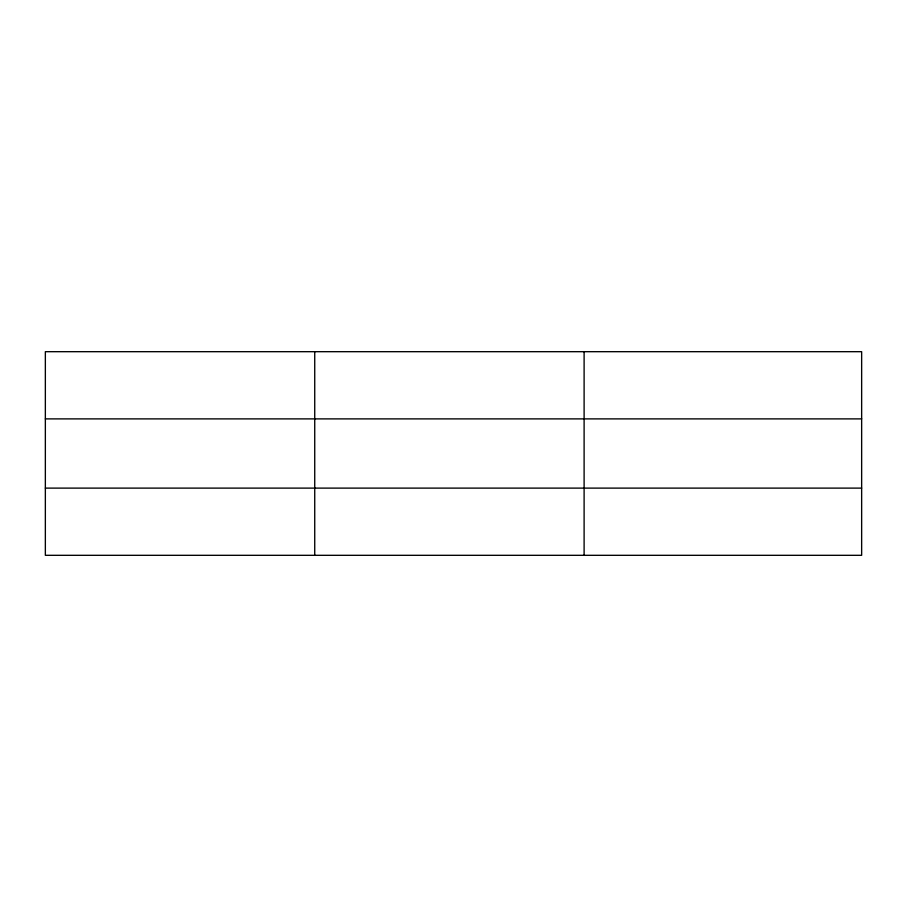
<?xml version="1.0" encoding="UTF-8"?>
<svg xmlns="http://www.w3.org/2000/svg" width="907" height="907" viewBox="0 0 907 907"><rect width="100%" height="100%" fill="white"/><g stroke="black" fill="none" stroke-linecap="round" stroke-linejoin="round"><path stroke-width="1.36" d="M314.729 351.689L314.729 555.311M584.108 351.689L584.108 555.311M861.65 418.887L861.65 351.689L45.35 351.689L45.35 555.311L861.65 555.311L861.65 418.887L45.35 418.887M45.35 488.113L861.65 488.113"/></g></svg>
